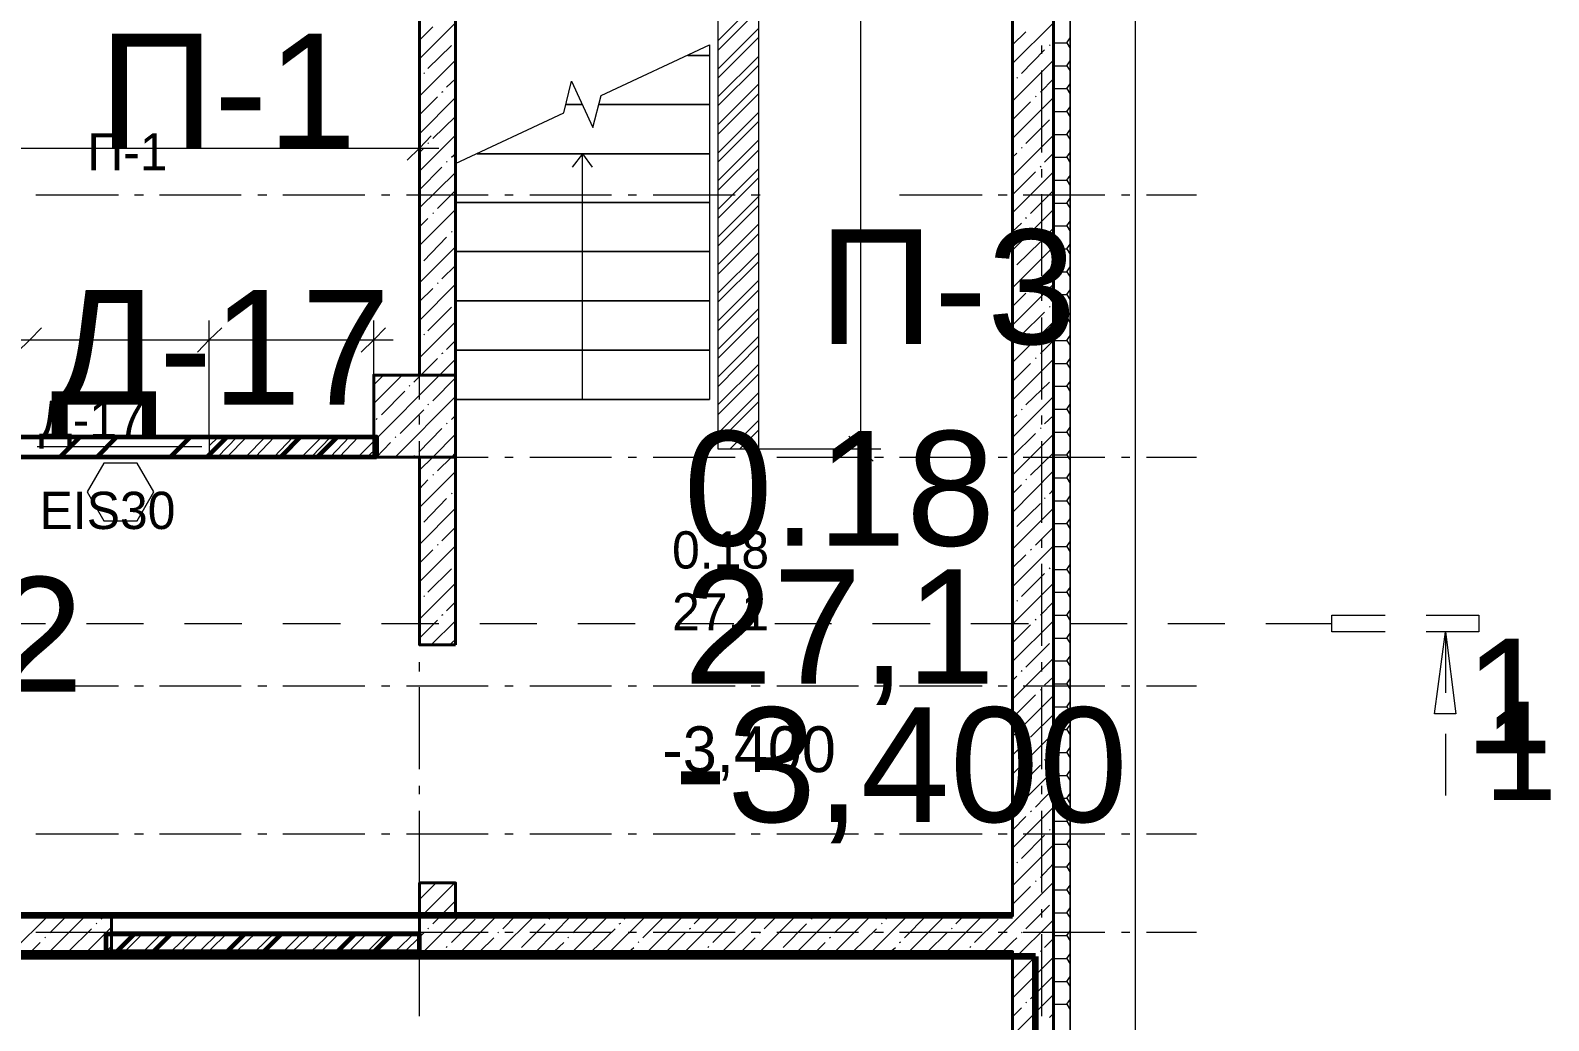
# Model space of a CAD drawing. Header units: millimetres. Extents: x -249154 to 415037, y -45458 to 354837.
# Drawn here: x -111210 to -101938, y 11477 to 17524 of the extents above; entities that cross this region are included whole.
import ezdxf

# ---------------------------------------------------------------- set-up
doc = ezdxf.new("R2010")
doc.units = ezdxf.units.MM
for name, color, linetype, lineweight in [('518 подвал шпакл базовая', 5, 'Continuous', 60), ('522 подвал шпакл финишная', 3, 'Continuous', 60), ('6.1.1) Кирпич 4 вып 28 п.', 20, 'Continuous', 60), ('696 покраска подвал', 211, 'Continuous', 120)]:
    doc.layers.add(name, color=color, linetype=linetype, lineweight=lineweight)
doc.layers.add('PDF _Текст', color=7, linetype='Continuous')
doc.styles.get("Standard").update_dxf_attribs({"font": 'arial.ttf'})

msp = doc.modelspace()

# ---------------------------------------------------------------- hatches: boundary and pattern name
at = {"layer": '6.1.1) Кирпич 4 вып 28 п.', "ltscale": 0.5}
h = msp.add_hatch(dxfattribs=at)
h.set_pattern_fill('ANSI32', color=256, scale=50)
h.paths.add_polyline_path([(-109095.9, 14918.9), (-113946.5, 14918.9), (-113946.5, 15041.8), (-109095.9, 15041.8)])
h = msp.add_hatch(dxfattribs=at)
h.set_pattern_fill('ANSI32', color=256, scale=50)
h.paths.add_polyline_path([(-110748.1, 11898.4), (-108833.3, 11898.4), (-108833.3, 12004.3), (-110748.1, 12004.3)])

# ---------------------------------------------------------------- linework, layer by layer
at = {"lineweight": 9}
for points in [[(-145261.6, 8666.1), (-141207.4, 8666.1), (-141207.4, 909.4), (-104461.4, 909.4), (-104461.4, 23425.5), (-109621.2, 23425.5), (-118310, 23425.5), (-136505.1, 23425.5), (-136505.1, 29131.9), (-145320.9, 29131.9), (-145320.9, 28729.4)], [(-127358.8, 22925.6), (-104961.2, 22925.6), (-104961.2, 1409.2), (-140716, 1409.2)], [(-106138.9, 14851.2), (-106138.9, 18871.5), (-106138.9, 20494)], [(-107011.6, 17460.8), (-106761.7, 17710.7)], [(-107011.6, 17401.4), (-106761.7, 17651.4)], [(-108833.3, 17350.6), (-108613, 17570.9)], [(-108833.3, 17465), (-108752.8, 17545.5)], [(-107011.6, 17287.1), (-106761.7, 17537)], [(-105211.2, 17321), (-104961.2, 17570.9)], [(-107011.6, 17232), (-106761.7, 17481.9)], [(-105211.2, 17435.3), (-105130.7, 17515.8)], [(-104986.7, 17431.1), (-104982.4, 17435.3)], [(-104961.2, 17443.8), (-104961.2, 17448), (-104880.7, 17448), (-104859.6, 17414.2)], [(-104961.2, 17448), (-104961.2, 17448)], [(-104880.7, 17448), (-104859.6, 17477.7)], [(-108833.3, 17380.3), (-108833.3, 17431.1)], [(-108833.3, 17121.8), (-108613, 17342.1)], [(-108782.4, 17291.3), (-108638.4, 17431.1)], [(-107011.6, 17117.6), (-106761.7, 17367.6)], [(-105211.2, 17092.2), (-104961.2, 17342.1)], [(-105156.1, 17261.6), (-105016.3, 17405.7)], [(-105033.3, 17380.3), (-105033.3, 17431.1)], [(-108833.3, 16778.7), (-108833.3, 17278.6)], [(-108807.8, 17261.6), (-108803.6, 17265.9)], [(-107011.6, 17062.5), (-106761.7, 17312.5)], [(-105033.3, 16778.7), (-105033.3, 17278.6)], [(-104961.2, 17304), (-104961.2, 17308.2), (-104880.7, 17308.2), (-104859.6, 17274.4)], [(-104961.2, 17308.2), (-104961.2, 17308.2)], [(-104880.7, 17308.2), (-104859.6, 17337.9)], [(-108668, 17176.9), (-108613, 17227.8)], [(-107011.6, 16948.2), (-106761.7, 17198.1)], [(-105185.8, 17232), (-105181.5, 17236.2)], [(-105041.7, 17147.3), (-104961.2, 17227.8)], [(-104961.2, 17164.2), (-104961.2, 17168.4), (-104880.7, 17168.4), (-104859.6, 17134.6)], [(-104961.2, 17168.4), (-104961.2, 17168.4)], [(-104880.7, 17168.4), (-104859.6, 17198.1)], [(-108833.3, 17007.5), (-108723.1, 17117.6)], [(-108833.3, 16893.1), (-108613, 17113.4)], [(-108697.7, 17147.3), (-108689.2, 17151.5)], [(-107011.6, 16888.8), (-106761.7, 17138.8)], [(-105211.2, 16863.4), (-104961.2, 17113.4)], [(-105211.2, 16977.8), (-105101, 17088)], [(-105071.4, 17117.6), (-105067.1, 17121.8)], [(-108752.8, 16863.4), (-108613, 16999)], [(-107011.6, 16774.5), (-106761.7, 17024.4)], [(-107011.6, 16719.4), (-106761.7, 16969.3)], [(-105130.7, 16833.8), (-104986.7, 16977.8)], [(-104961.2, 17024.4), (-104961.2, 17028.6), (-104880.7, 17028.6), (-104859.6, 16994.8)], [(-104961.2, 17028.6), (-104961.2, 17028.6)], [(-104880.7, 17028.6), (-104859.6, 17058.3)], [(-108833.3, 16910), (-108833.3, 16804.1), (-108833.3, 16685.5)], [(-108833.3, 16664.3), (-108613, 16884.6)], [(-105211.2, 16634.7), (-104961.2, 16884.6)], [(-104961.2, 16884.6), (-104961.2, 16888.8), (-104880.7, 16888.8), (-104859.6, 16855)], [(-104961.2, 16888.8), (-104961.2, 16888.8)], [(-104880.7, 16888.8), (-104859.6, 16918.5)], [(-119822.3, 16804.1), (-119580.9, 16804.1), (-112154.6, 16804.1), (-112035.9, 16804.1), (-108714.6, 16804.1)], [(-108833.3, 16778.7), (-108807.8, 16804.1)], [(-108782.4, 16833.8), (-108778.2, 16838)], [(-107011.6, 16605), (-106761.7, 16855)], [(-107011.6, 16545.7), (-106761.7, 16795.6)], [(-105156.1, 16804.1), (-105151.9, 16808.4)], [(-108668, 16719.4), (-108663.8, 16723.6)], [(-108638.4, 16749), (-108613, 16770.2)], [(-107837.7, 16770.2), (-107901.3, 16689.7)], [(-107837.7, 15270.6), (-107837.7, 15571.3), (-107837.7, 15872.1), (-107837.7, 16172.9), (-107837.7, 16473.7), (-107837.7, 16770.2), (-107778.4, 16689.7)], [(-105211.2, 16749), (-105185.8, 16774.5)], [(-105041.7, 16689.7), (-105037.5, 16694)], [(-105016.3, 16719.4), (-104961.2, 16774.5)], [(-104961.2, 16744.8), (-104961.2, 16749), (-104880.7, 16749), (-104859.6, 16715.2)], [(-104961.2, 16749), (-104961.2, 16749)], [(-104880.7, 16749), (-104859.6, 16778.7)], [(-108833.3, 16549.9), (-108697.7, 16689.7)], [(-108833.3, 16626.2), (-108833.3, 16677)], [(-108833.3, 16439.8), (-108613, 16655.8)], [(-107011.6, 16431.3), (-106761.7, 16681.3)], [(-107011.6, 16376.3), (-106761.7, 16626.2)], [(-105211.2, 16410.1), (-104961.2, 16660.1)], [(-105211.2, 16520.3), (-105071.4, 16660.1)], [(-105033.3, 16626.2), (-105033.3, 16677)], [(-104961.2, 16605), (-104961.2, 16609.2), (-104880.7, 16609.2), (-104859.6, 16575.4)], [(-104961.2, 16609.2), (-104961.2, 16609.2)], [(-104880.7, 16609.2), (-104859.6, 16638.9)], [(-111176, 16520.3), (-110671.8, 16520.3)], [(-110574.4, 16520.3), (-110519.3, 16520.3)], [(-110421.9, 16520.3), (-109922, 16520.3)], [(-109820.3, 16520.3), (-109765.3, 16520.3)], [(-109667.8, 16520.3), (-109167.9, 16520.3)], [(-109066.3, 16520.3), (-109015.4, 16520.3)], [(-108913.7, 16520.3), (-108413.9, 16520.3)], [(-108833.3, 16024.6), (-108833.3, 16524.5)], [(-108723.1, 16435.6), (-108613, 16545.7)], [(-108312.2, 16520.3), (-108261.4, 16520.3)], [(-108159.7, 16520.3), (-107659.8, 16520.3)], [(-107558.1, 16520.3), (-107507.3, 16520.3)], [(-107405.6, 16520.3), (-106905.7, 16520.3)], [(-107011.6, 16261.9), (-106761.7, 16511.8)], [(-106808.3, 16520.3), (-106753.2, 16520.3)], [(-105901.7, 16520.3), (-105397.6, 16520.3)], [(-105300.1, 16520.3), (-105245.1, 16520.3)], [(-105147.6, 16520.3), (-104647.8, 16520.3)], [(-105101, 16405.9), (-104961.2, 16545.7)], [(-105033.3, 16024.6), (-105033.3, 16524.5)], [(-104546.1, 16520.3), (-104495.2, 16520.3)], [(-104393.6, 16520.3), (-104088.6, 16520.3)], [(-108833.3, 16211), (-108613, 16431.3)], [(-107011.6, 16206.8), (-106761.7, 16456.7)], [(-105211.2, 16181.4), (-104961.2, 16431.3)], [(-104961.2, 16465.2), (-104961.2, 16469.5), (-104880.7, 16469.5), (-104859.6, 16435.6)], [(-104961.2, 16469.5), (-104961.2, 16469.5)], [(-104880.7, 16469.5), (-104859.6, 16499.1)], [(-108833.3, 16325.4), (-108782.4, 16376.3)], [(-108752.8, 16405.9), (-108748.5, 16410.1)], [(-107011.6, 16092.4), (-106761.7, 16342.4)], [(-105211.2, 16295.8), (-105156.1, 16346.6)], [(-105130.7, 16376.3), (-105126.5, 16380.5)], [(-104961.2, 16325.4), (-104961.2, 16329.7), (-104880.7, 16329.7), (-104859.6, 16295.8)], [(-104961.2, 16329.7), (-104961.2, 16329.7)], [(-104880.7, 16329.7), (-104859.6, 16359.3)], [(-108807.8, 16117.8), (-108668, 16261.9)], [(-108638.4, 16291.5), (-108634.1, 16295.8)], [(-107011.6, 16033.1), (-106761.7, 16283.1)], [(-105185.8, 16092.4), (-105041.7, 16232.2)], [(-105016.3, 16261.9), (-105012.1, 16266.1)], [(-104986.7, 16291.5), (-104961.2, 16316.9)], [(-108833.3, 15982.3), (-108613, 16202.6)], [(-107011.6, 15918.7), (-106761.7, 16168.7)], [(-105211.2, 15952.6), (-104961.2, 16202.6)], [(-104961.2, 16185.6), (-104961.2, 16189.9), (-104880.7, 16189.9), (-104859.6, 16156)], [(-104961.2, 16189.9), (-104961.2, 16189.9)], [(-104880.7, 16189.9), (-104859.6, 16219.5)], [(-108833.3, 16096.7), (-108833.3, 16096.7)], [(-108697.7, 16007.7), (-108613, 16088.2)], [(-107011.6, 15863.7), (-106761.7, 16113.6)], [(-105211.2, 16067), (-105211.2, 16067)], [(-105071.4, 15978), (-104961.2, 16088.2)], [(-104961.2, 16045.8), (-104961.2, 16050.1), (-104880.7, 16050.1), (-104859.6, 16016.2)], [(-104961.2, 16050.1), (-104961.2, 16050.1)], [(-104880.7, 16050.1), (-104859.6, 16079.7)], [(-108833.3, 15753.5), (-108613, 15973.8)], [(-108833.3, 15867.9), (-108752.8, 15948.4)], [(-108723.1, 15978), (-108718.9, 15982.3)], [(-107011.6, 15749.3), (-106761.7, 15999.2)], [(-105211.2, 15723.9), (-104961.2, 15973.8)], [(-105101, 15948.4), (-105096.8, 15952.6)], [(-108833.3, 15872.1), (-108833.3, 15923)], [(-107011.6, 15690), (-106761.7, 15939.9)], [(-105211.2, 15838.2), (-105130.7, 15918.7)], [(-105033.3, 15872.1), (-105033.3, 15923)], [(-104961.2, 15906), (-104961.2, 15910.3), (-104880.7, 15910.3), (-104859.6, 15876.4)], [(-104961.2, 15910.3), (-104961.2, 15910.3)], [(-104880.7, 15910.3), (-104859.6, 15939.9)], [(-108833.3, 15270.6), (-108833.3, 15770.5)], [(-108782.4, 15690), (-108638.4, 15834)], [(-107011.6, 15575.6), (-106761.7, 15825.5)], [(-107011.6, 15520.5), (-106761.7, 15770.5)], [(-105156.1, 15664.5), (-105016.3, 15804.3)], [(-105033.3, 15270.6), (-105033.3, 15770.5)], [(-104986.7, 15834), (-104982.4, 15838.2)], [(-104961.2, 15766.2), (-104961.2, 15770.5), (-104880.7, 15770.5), (-104859.6, 15736.6)], [(-104961.2, 15770.5), (-104961.2, 15770.5)], [(-104880.7, 15770.5), (-104859.6, 15800.1)], [(-110116.9, 15041.8), (-110116.9, 15634.9), (-110116.9, 15753.5)], [(-109112.9, 15041.8), (-109112.9, 15634.9), (-109112.9, 15753.5)], [(-108833.3, 15524.7), (-108613, 15745)], [(-105211.2, 15495.1), (-104961.2, 15745)], [(-111336.9, 15634.9), (-110116.9, 15634.9), (-108994.2, 15634.9)], [(-108807.8, 15664.5), (-108803.6, 15668.8)], [(-108668, 15575.6), (-108613, 15630.7)], [(-107011.6, 15406.1), (-106761.7, 15656.1)], [(-107011.6, 15346.8), (-106761.7, 15601)], [(-105185.8, 15634.9), (-105181.5, 15639.1)], [(-105041.7, 15550.2), (-104961.2, 15630.7)], [(-104961.2, 15626.4), (-104961.2, 15630.7), (-104880.7, 15630.7), (-104859.6, 15596.8)], [(-104961.2, 15630.7), (-104961.2, 15630.7)], [(-104880.7, 15630.7), (-104859.6, 15660.3)], [(-109112.9, 15016.4), (-108710.4, 15418.8), (-108613, 15516.3)], [(-108867.1, 15376.5), (-108824.8, 15418.8), (-108723.1, 15520.5)], [(-108697.7, 15550.2), (-108689.2, 15554.4)], [(-107011.6, 15236.7), (-106761.7, 15486.6)], [(-105211.2, 15266.3), (-104961.2, 15516.3)], [(-105211.2, 15380.7), (-105101, 15490.9)], [(-105071.4, 15520.5), (-105067.1, 15524.7)], [(-104961.2, 15486.6), (-104961.2, 15490.9), (-104880.7, 15490.9), (-104859.6, 15457)], [(-104961.2, 15490.9), (-104961.2, 15490.9)], [(-104880.7, 15490.9), (-104859.6, 15520.5)], [(-109112.9, 15245.1), (-108939.2, 15418.8)], [(-109112.9, 15359.5), (-109053.5, 15418.8)], [(-108752.8, 15262.1), (-108613, 15401.9)], [(-107011.6, 15177.4), (-106761.7, 15427.3)], [(-109066.3, 15177.4), (-108922.2, 15321.4)], [(-108896.8, 15351.1), (-108892.6, 15355.3)], [(-107011.6, 15063), (-106761.7, 15312.9)], [(-105130.7, 15236.7), (-104986.7, 15376.5)], [(-104961.2, 15346.8), (-104961.2, 15351.1), (-104880.7, 15351.1), (-104859.6, 15317.2)], [(-104961.2, 15351.1), (-104961.2, 15351.1)], [(-104880.7, 15351.1), (-104859.6, 15380.7)], [(-108981.5, 14918.9), (-108613, 15287.5)], [(-108951.9, 15063), (-108807.8, 15207)], [(-108782.4, 15236.7), (-108778.2, 15240.9)], [(-108613, 15270.6), (-107062.5, 15270.6)], [(-107011.6, 15007.9), (-106761.7, 15257.9)], [(-105211.2, 15037.6), (-104961.2, 15287.5)], [(-105156.1, 15207), (-105151.9, 15211.3)], [(-104961.2, 15207), (-104961.2, 15211.3), (-104880.7, 15211.3), (-104859.6, 15177.4)], [(-104961.2, 15211.3), (-104961.2, 15211.3)], [(-104880.7, 15211.3), (-104859.6, 15240.9)], [(-109095.9, 15147.7), (-109091.7, 15156.2)], [(-108833.3, 15118.1), (-108833.3, 15173.1)], [(-108668, 15122.3), (-108663.8, 15126.5)], [(-108638.4, 15147.7), (-108613, 15173.1)], [(-106935.4, 14969.8), (-106761.7, 15143.5)], [(-105211.2, 15151.9), (-105185.8, 15177.4)], [(-105033.3, 15118.1), (-105033.3, 15173.1)], [(-105016.3, 15122.3), (-104961.2, 15173.1)], [(-110116.9, 14986.7), (-110061.8, 15041.8)], [(-110066, 14918.9), (-109947.4, 15041.8)], [(-110011, 14918.9), (-109888.1, 15041.8)], [(-109896.6, 14918.9), (-109773.7, 15041.8)], [(-109837.3, 14918.9), (-109718.7, 15041.8)], [(-109722.9, 14918.9), (-109604.3, 15041.8)], [(-109667.8, 14918.9), (-109545, 15041.8)], [(-109553.4, 14918.9), (-109430.6, 15041.8)], [(-109494.1, 14918.9), (-109375.5, 15041.8)], [(-109379.7, 14918.9), (-109261.1, 15041.8)], [(-109324.7, 14918.9), (-109206.1, 15041.8)], [(-108981.5, 15037.6), (-108977.3, 15041.8)], [(-108837.5, 14948.6), (-108697.7, 15092.6)], [(-108833.3, 14838.5), (-108752.8, 14918.9), (-108613, 15058.7)], [(-106876.1, 14969.8), (-106761.7, 15084.2)], [(-105211.2, 14923.2), (-105071.4, 15063)], [(-105211.2, 14808.8), (-104961.2, 15058.7)], [(-105041.7, 15092.6), (-105037.5, 15096.9)], [(-104961.2, 15067.2), (-104961.2, 15071.5), (-104880.7, 15071.5), (-104859.6, 15037.6)], [(-104961.2, 15071.5), (-104961.2, 15071.5)], [(-104880.7, 15071.5), (-104859.6, 15101.1)], [(-111167.5, 14982.5), (-110163.5, 14982.5)], [(-109210.3, 14918.9), (-109112.9, 15016.4)], [(-109155.2, 14918.9), (-109112.9, 14957.1)], [(-109095.9, 14918.9), (-109011.2, 15007.9)], [(-108833.3, 14516.5), (-108833.3, 15016.4)], [(-108723.1, 14834.2), (-108638.4, 14918.9), (-108613, 14944.4)], [(-106761.7, 14969.8), (-106761.7, 14969.8)], [(-106761.7, 14969.8), (-106138.9, 14969.8), (-106016.1, 14969.8)], [(-105101, 14808.8), (-104961.2, 14944.4)], [(-105033.3, 14516.5), (-105033.3, 15016.4)], [(-104961.2, 14927.4), (-104961.2, 14931.7), (-104880.7, 14931.7), (-104859.6, 14897.8)], [(-104961.2, 14931.7), (-104961.2, 14931.7)], [(-104880.7, 14931.7), (-104859.6, 14961.3)], [(-111176, 14918.9), (-110671.8, 14918.9)], [(-110574.4, 14918.9), (-110519.3, 14918.9)], [(-110421.9, 14918.9), (-109922, 14918.9)], [(-109820.3, 14918.9), (-109765.3, 14918.9)], [(-109667.8, 14918.9), (-109167.9, 14918.9)], [(-109066.3, 14918.9), (-109015.4, 14918.9)], [(-108913.7, 14918.9), (-108413.9, 14918.9)], [(-108867.1, 14923.2), (-108862.9, 14927.4)], [(-108312.2, 14918.9), (-108261.4, 14918.9)], [(-108159.7, 14918.9), (-107659.8, 14918.9)], [(-107558.1, 14918.9), (-107507.3, 14918.9)], [(-107405.6, 14918.9), (-106905.7, 14918.9)], [(-106808.3, 14918.9), (-106753.2, 14918.9)], [(-106651.5, 14918.9), (-106151.7, 14918.9)], [(-106054.2, 14918.9), (-105999.1, 14918.9)], [(-105901.7, 14918.9), (-105397.6, 14918.9)], [(-105300.1, 14918.9), (-105245.1, 14918.9)], [(-105147.6, 14918.9), (-104647.8, 14918.9)], [(-104546.1, 14918.9), (-104495.2, 14918.9)], [(-104393.6, 14918.9), (-104088.6, 14918.9)], [(-108833.3, 14609.7), (-108613, 14830)], [(-108833.3, 14724.1), (-108782.4, 14779.1)], [(-108752.8, 14808.8), (-108748.5, 14813)], [(-105211.2, 14580), (-104961.2, 14834.2)], [(-105211.2, 14694.4), (-105156.1, 14749.5)], [(-105130.7, 14779.1), (-105126.5, 14783.4)], [(-104961.2, 14787.6), (-104961.2, 14791.9), (-104880.7, 14791.9), (-104859.6, 14758)], [(-104961.2, 14791.9), (-104961.2, 14791.9)], [(-104880.7, 14791.9), (-104859.6, 14821.5)], [(-108807.8, 14520.7), (-108668, 14664.8)], [(-108638.4, 14694.4), (-108634.1, 14698.7)], [(-105016.3, 14664.8), (-105012.1, 14669)], [(-104986.7, 14694.4), (-104961.2, 14719.8)], [(-104961.2, 14647.8), (-104961.2, 14652.1), (-104880.7, 14652.1), (-104859.6, 14618.2)], [(-104961.2, 14652.1), (-104961.2, 14652.1)], [(-104880.7, 14652.1), (-104859.6, 14681.7)], [(-108833.3, 14385.2), (-108613, 14605.5)], [(-105211.2, 14355.5), (-104961.2, 14605.5)], [(-105185.8, 14495.3), (-105041.7, 14635.1)], [(-108833.3, 14499.6), (-108833.3, 14499.6)], [(-108697.7, 14406.4), (-108613, 14491.1)], [(-105211.2, 14469.9), (-105211.2, 14469.9)], [(-105071.4, 14380.9), (-104961.2, 14491.1)], [(-104961.2, 14508), (-104961.2, 14512.3), (-104880.7, 14512.3), (-104859.6, 14478.4)], [(-104961.2, 14512.3), (-104961.2, 14512.3)], [(-104880.7, 14512.3), (-104859.6, 14541.9)], [(-108833.3, 14364), (-108833.3, 14419.1)], [(-108833.3, 14156.4), (-108613, 14376.7)], [(-108723.1, 14380.9), (-108718.9, 14385.2)], [(-105211.2, 14126.8), (-104961.2, 14376.7)], [(-105033.3, 14364), (-105033.3, 14419.1)], [(-104961.2, 14368.2), (-104961.2, 14372.5), (-104880.7, 14372.5), (-104859.6, 14338.6)], [(-104961.2, 14372.5), (-104961.2, 14372.5)], [(-104880.7, 14372.5), (-104859.6, 14402.1)], [(-108833.3, 14270.8), (-108752.8, 14351.3)], [(-105211.2, 14241.1), (-105130.7, 14321.6)], [(-105101, 14351.3), (-105096.8, 14355.5)], [(-108833.3, 13766.7), (-108833.3, 14266.6)], [(-108782.4, 14092.9), (-108638.4, 14236.9)], [(-105156.1, 14067.4), (-105016.3, 14207.2)], [(-105033.3, 13766.7), (-105033.3, 14266.6)], [(-104986.7, 14236.9), (-104982.4, 14241.1)], [(-104961.2, 14228.4), (-104961.2, 14232.7), (-104880.7, 14232.7), (-104859.6, 14198.8)], [(-104961.2, 14232.7), (-104961.2, 14232.7)], [(-104880.7, 14232.7), (-104859.6, 14262.3)], [(-108833.3, 13927.6), (-108613, 14147.9)], [(-105211.2, 13898), (-104961.2, 14147.9)], [(-104880.7, 14092.9), (-104859.6, 14122.5)], [(-108807.8, 14067.4), (-108803.6, 14071.7)], [(-108668, 13978.5), (-108613, 14033.6)], [(-105185.8, 14037.8), (-105181.5, 14042)], [(-105041.7, 13953.1), (-104961.2, 14033.6)], [(-104961.2, 14088.6), (-104961.2, 14092.9), (-104880.7, 14092.9), (-104859.6, 14059)], [(-104961.2, 14092.9), (-104961.2, 14092.9)], [(-108833.3, 13813.3), (-108723.1, 13923.4)], [(-108761.2, 13770.9), (-108613, 13919.2)], [(-108697.7, 13953.1), (-108689.2, 13957.3)], [(-105211.2, 13669.2), (-104961.2, 13919.2)], [(-105071.4, 13923.4), (-105067.1, 13927.6)], [(-104961.2, 13948.8), (-104961.2, 13953.1), (-104880.7, 13953.1), (-104859.6, 13919.2)], [(-104961.2, 13953.1), (-104961.2, 13953.1)], [(-104880.7, 13953.1), (-104859.6, 13982.7)], [(-102936.3, 13851.4), (-103262.5, 13851.4), (-103262.5, 13953.1), (-102936.3, 13953.1)], [(-102686.3, 13953.1), (-102364.4, 13953.1), (-102364.4, 13851.4), (-102686.3, 13851.4)], [(-111468.3, 13902.2), (-111116.6, 13902.2)], [(-110866.7, 13902.2), (-110519.3, 13902.2)], [(-110269.4, 13902.2), (-109917.8, 13902.2)], [(-109667.8, 13902.2), (-109316.2, 13902.2)], [(-109066.3, 13902.2), (-108714.6, 13902.2)], [(-108464.7, 13902.2), (-108117.3, 13902.2)], [(-107867.4, 13902.2), (-107515.8, 13902.2)], [(-107265.8, 13902.2), (-106914.2, 13902.2)], [(-106664.2, 13902.2), (-106316.9, 13902.2)], [(-106066.9, 13902.2), (-105715.3, 13902.2)], [(-105465.4, 13902.2), (-105113.7, 13902.2)], [(-105211.2, 13783.6), (-105101, 13893.8)], [(-104880.7, 13813.3), (-104859.6, 13842.9)], [(-104863.8, 13902.2), (-104512.2, 13902.2)], [(-104262.2, 13902.2), (-103914.9, 13902.2)], [(-103664.9, 13902.2), (-103262.5, 13902.2)], [(-102567.7, 13851.4), (-102567.7, 13478.6)], [(-108651.1, 13770.9), (-108613, 13804.8)], [(-105130.7, 13635.3), (-104986.7, 13779.4)], [(-104961.2, 13809), (-104961.2, 13813.3), (-104880.7, 13813.3), (-104859.6, 13779.4)], [(-104961.2, 13813.3), (-104961.2, 13813.3)], [(-108833.3, 13609.9), (-108833.3, 13665)], [(-105211.2, 13440.5), (-104961.2, 13690.4)], [(-105033.3, 13609.9), (-105033.3, 13665)], [(-104961.2, 13669.2), (-104961.2, 13673.5), (-104880.7, 13673.5), (-104859.6, 13639.6)], [(-104961.2, 13673.5), (-104961.2, 13673.5)], [(-104880.7, 13673.5), (-104859.6, 13703.1)], [(-105211.2, 13554.8), (-105185.8, 13580.3)], [(-105156.1, 13609.9), (-105151.9, 13614.2)], [(-105016.3, 13525.2), (-104961.2, 13576)], [(-104880.7, 13533.7), (-104859.6, 13563.3)], [(-111176, 13521), (-110671.8, 13521)], [(-110574.4, 13521), (-110519.3, 13521)], [(-110421.9, 13521), (-109922, 13521)], [(-109820.3, 13521), (-109765.3, 13521)], [(-109667.8, 13521), (-109167.9, 13521)], [(-109066.3, 13521), (-109015.4, 13521)], [(-108913.7, 13521), (-108413.9, 13521)], [(-108833.3, 13012.6), (-108833.3, 13512.5)], [(-108312.2, 13521), (-108261.4, 13521)], [(-108159.7, 13521), (-107659.8, 13521)], [(-107558.1, 13521), (-107507.3, 13521)], [(-107405.6, 13521), (-106905.7, 13521)], [(-106808.3, 13521), (-106753.2, 13521)], [(-106651.5, 13521), (-106151.7, 13521)], [(-106054.2, 13521), (-105999.1, 13521)], [(-105901.7, 13521), (-105397.6, 13521)], [(-105300.1, 13521), (-105245.1, 13521)], [(-105211.2, 13326.1), (-105071.4, 13465.9)], [(-105211.2, 13211.7), (-104961.2, 13461.6)], [(-105147.6, 13521), (-104647.8, 13521)], [(-105041.7, 13495.5), (-105037.5, 13499.8)], [(-105033.3, 13012.6), (-105033.3, 13512.5)], [(-104961.2, 13533.7), (-104880.7, 13533.7), (-104859.6, 13499.8)], [(-104961.2, 13533.7), (-104961.2, 13533.7)], [(-104961.2, 13533.7), (-104961.2, 13533.7)], [(-104546.1, 13521), (-104495.2, 13521)], [(-104393.6, 13521), (-104088.6, 13521)], [(-104961.2, 13393.9), (-104880.7, 13393.9), (-104859.6, 13360)], [(-104961.2, 13393.9), (-104961.2, 13393.9)], [(-104961.2, 13393.9), (-104961.2, 13393.9)], [(-104880.7, 13393.9), (-104859.6, 13423.5)], [(-105101, 13207.5), (-104961.2, 13347.3)], [(-104880.7, 13254.1), (-104859.6, 13283.7)], [(-105211.2, 12982.9), (-104961.2, 13232.9)], [(-105130.7, 13182), (-105126.5, 13186.3)], [(-104961.2, 13254.1), (-104880.7, 13254.1), (-104859.6, 13220.2)], [(-104961.2, 13254.1), (-104961.2, 13254.1)], [(-104961.2, 13254.1), (-104961.2, 13254.1)], [(-102567.7, 13228.6), (-102567.7, 12851.6)], [(-105211.2, 13097.3), (-105156.1, 13152.4)], [(-104986.7, 13097.3), (-104961.2, 13118.5)], [(-104961.2, 13114.3), (-104880.7, 13114.3), (-104859.6, 13080.4)], [(-104961.2, 13114.3), (-104961.2, 13114.3)], [(-104961.2, 13114.3), (-104961.2, 13114.3)], [(-104880.7, 13114.3), (-104859.6, 13143.9)], [(-105211.2, 12754.2), (-104961.2, 13004.1)], [(-105185.8, 12894), (-105041.7, 13038)], [(-105016.3, 13067.7), (-105012.1, 13071.9)], [(-104880.7, 12974.5), (-104859.6, 13004.1)], [(-108833.3, 12860.1), (-108833.3, 12910.9)], [(-105071.4, 12779.6), (-104961.2, 12894)], [(-105033.3, 12860.1), (-105033.3, 12910.9)], [(-104961.2, 12974.5), (-104880.7, 12974.5), (-104859.6, 12940.6)], [(-104961.2, 12974.5), (-104961.2, 12974.5)], [(-104961.2, 12974.5), (-104961.2, 12974.5)], [(-105211.2, 12868.6), (-105211.2, 12872.8)], [(-104961.2, 12834.7), (-104880.7, 12834.7), (-104859.6, 12800.8)], [(-104961.2, 12834.7), (-104961.2, 12834.7)], [(-104961.2, 12834.7), (-104961.2, 12834.7)], [(-104880.7, 12834.7), (-104859.6, 12864.3)], [(-108833.3, 12258.5), (-108833.3, 12758.4)], [(-105211.2, 12529.7), (-104961.2, 12779.6)], [(-105211.2, 12639.8), (-105130.7, 12724.5)], [(-105101, 12754.2), (-105096.8, 12758.4)], [(-105033.3, 12258.5), (-105033.3, 12758.4)], [(-104880.7, 12694.9), (-104859.6, 12724.5)], [(-111176, 12618.6), (-110671.8, 12618.6)], [(-110574.4, 12618.6), (-110519.3, 12618.6)], [(-110421.9, 12618.6), (-109922, 12618.6)], [(-109820.3, 12618.6), (-109765.3, 12618.6)], [(-109667.8, 12618.6), (-109167.9, 12618.6)], [(-109066.3, 12618.6), (-109015.4, 12618.6)], [(-108913.7, 12618.6), (-108413.9, 12618.6)], [(-108312.2, 12618.6), (-108261.4, 12618.6)], [(-108159.7, 12618.6), (-107659.8, 12618.6)], [(-107558.1, 12618.6), (-107507.3, 12618.6)], [(-107405.6, 12618.6), (-106905.7, 12618.6)], [(-106808.3, 12618.6), (-106753.2, 12618.6)], [(-106651.5, 12618.6), (-106151.7, 12618.6)], [(-106054.2, 12618.6), (-105999.1, 12618.6)], [(-105901.7, 12618.6), (-105397.6, 12618.6)], [(-105300.1, 12618.6), (-105245.1, 12618.6)], [(-105147.6, 12618.6), (-104647.8, 12618.6)], [(-104986.7, 12639.8), (-104982.4, 12644)], [(-104961.2, 12694.9), (-104880.7, 12694.9), (-104859.6, 12661)], [(-104961.2, 12694.9), (-104961.2, 12694.9)], [(-104961.2, 12694.9), (-104961.2, 12694.9)], [(-104546.1, 12618.6), (-104495.2, 12618.6)], [(-104393.6, 12618.6), (-104088.6, 12618.6)], [(-105211.2, 12300.9), (-104961.2, 12550.8)], [(-105156.1, 12466.1), (-105016.3, 12610.1)], [(-104961.2, 12555.1), (-104880.7, 12555.1), (-104859.6, 12521.2)], [(-104961.2, 12555.1), (-104961.2, 12555.1)], [(-104961.2, 12555.1), (-104961.2, 12555.1)], [(-104880.7, 12555.1), (-104859.6, 12584.7)], [(-105185.8, 12440.7), (-105181.5, 12444.9)], [(-105041.7, 12351.7), (-104961.2, 12436.5)], [(-104880.7, 12415.3), (-104859.6, 12444.9)], [(-104961.2, 12415.3), (-104880.7, 12415.3), (-104859.6, 12381.4)], [(-104961.2, 12415.3), (-104961.2, 12415.3)], [(-104961.2, 12415.3), (-104961.2, 12415.3)], [(-108833.3, 12101.8), (-108617.2, 12317.8)], [(-108833.3, 12216.2), (-108731.6, 12317.8)], [(-105384.9, 11898.4), (-105211.2, 12072.1), (-104961.2, 12322.1)], [(-105211.2, 12186.5), (-105101, 12296.7)], [(-105071.4, 12326.3), (-105067.1, 12330.5)], [(-104961.2, 12275.5), (-104880.7, 12275.5), (-104859.6, 12241.6)], [(-104961.2, 12275.5), (-104961.2, 12275.5)], [(-104961.2, 12275.5), (-104961.2, 12275.5)], [(-104880.7, 12275.5), (-104859.6, 12305.1)], [(-108833.3, 12106), (-108833.3, 12156.9)], [(-108752.8, 12067.9), (-108613, 12207.7)], [(-105130.7, 12038.2), (-104986.7, 12182.3)], [(-105033.3, 12106), (-105033.3, 12156.9)], [(-104880.7, 12135.7), (-104859.6, 12165.3)], [(-111320, 11898.4), (-111099.7, 12118.7)], [(-111091.2, 11898.4), (-110870.9, 12118.7)], [(-111091.2, 12012.8), (-110985.3, 12118.7)], [(-110807.4, 12067.9), (-110803.2, 12072.1)], [(-110777.7, 12097.5), (-110756.6, 12118.7)], [(-108807.8, 11898.4), (-108613, 12093.3), (-108587.5, 12118.7)], [(-108638.4, 11953.5), (-108613, 11978.9), (-108494.3, 12097.5)], [(-108579.1, 11898.4), (-108358.8, 12118.7)], [(-108350.3, 11898.4), (-108130, 12118.7)], [(-108324.9, 12038.2), (-108244.4, 12118.7)], [(-108210.5, 11923.9), (-108066.5, 12067.9)], [(-108121.6, 11898.4), (-107905.5, 12118.7)], [(-108041.1, 12097.5), (-108036.8, 12101.8)], [(-107897, 11898.4), (-107676.7, 12118.7)], [(-107897, 12012.8), (-107791.1, 12118.7)], [(-107668.3, 11898.4), (-107448, 12118.7)], [(-107613.2, 12067.9), (-107604.7, 12072.1)], [(-107583.5, 12097.5), (-107562.4, 12118.7)], [(-107469.2, 11983.2), (-107333.6, 12118.7)], [(-107439.5, 11898.4), (-107219.2, 12118.7)], [(-107210.7, 11898.4), (-106990.4, 12118.7)], [(-107155.7, 12067.9), (-107104.8, 12118.7)], [(-107041.3, 11953.5), (-106897.2, 12097.5)], [(-106982, 11898.4), (-106761.7, 12118.7)], [(-106753.2, 11898.4), (-106532.9, 12118.7)], [(-106727.8, 12038.2), (-106647.3, 12118.7)], [(-106613.4, 11923.9), (-106469.4, 12067.9)], [(-106524.5, 11898.4), (-106304.2, 12118.7)], [(-106439.7, 12097.5), (-106435.5, 12101.8)], [(-106299.9, 12012.8), (-106189.8, 12118.7)], [(-106295.7, 11898.4), (-106075.4, 12118.7)], [(-106071.2, 11898.4), (-105850.9, 12118.7)], [(-106011.9, 12067.9), (-106007.6, 12072.1)], [(-105986.4, 12097.5), (-105965.3, 12118.7)], [(-105872.1, 11983.2), (-105736.5, 12118.7)], [(-105842.4, 11898.4), (-105622.1, 12118.7)], [(-105613.6, 11898.4), (-105393.3, 12118.7)], [(-105558.6, 12067.9), (-105507.7, 12118.7)], [(-105444.2, 11953.5), (-105300.1, 12097.5)], [(-105211.2, 11843.4), (-104961.2, 12093.3)], [(-104961.2, 12135.7), (-104880.7, 12135.7), (-104859.6, 12101.8)], [(-104961.2, 12135.7), (-104961.2, 12135.7)], [(-104961.2, 12135.7), (-104961.2, 12135.7)], [(-111176, 12017.1), (-110671.8, 12017.1)], [(-111120.9, 11983.2), (-111116.6, 11987.4)], [(-110976.8, 11898.4), (-110837, 12038.2)], [(-110862.5, 11898.4), (-110714.2, 12046.7)], [(-110714.2, 11987.4), (-110684.5, 12017.1)], [(-110693, 11898.4), (-110570.2, 12017.1)], [(-110633.7, 11898.4), (-110515.1, 12017.1)], [(-110574.4, 12017.1), (-110519.3, 12017.1)], [(-110519.3, 11898.4), (-110400.7, 12017.1)], [(-110464.2, 11898.4), (-110341.4, 12017.1)], [(-110421.9, 12017.1), (-109922, 12017.1)], [(-110349.9, 11898.4), (-110227, 12017.1)], [(-110290.6, 11898.4), (-110171.9, 12017.1)], [(-110176.2, 11898.4), (-110057.6, 12017.1)], [(-110121.1, 11898.4), (-110002.5, 12017.1)], [(-110006.7, 11898.4), (-109888.1, 12017.1)], [(-109951.7, 11898.4), (-109828.8, 12017.1)], [(-109837.3, 11898.4), (-109714.4, 12017.1)], [(-109820.3, 12017.1), (-109765.3, 12017.1)], [(-109778, 11898.4), (-109659.3, 12017.1)], [(-109667.8, 12017.1), (-109167.9, 12017.1)], [(-109663.6, 11898.4), (-109545, 12017.1)], [(-109608.5, 11898.4), (-109485.7, 12017.1)], [(-109494.1, 11898.4), (-109371.3, 12017.1)], [(-109434.8, 11898.4), (-109316.2, 12017.1)], [(-109320.4, 11898.4), (-109201.8, 12017.1)], [(-109265.4, 11898.4), (-109146.7, 12017.1)], [(-109151, 11898.4), (-109032.4, 12017.1)], [(-109091.7, 11898.4), (-108973.1, 12017.1)], [(-109066.3, 12017.1), (-109015.4, 12017.1)], [(-108981.5, 11898.4), (-108858.7, 12017.1)], [(-108922.2, 11898.4), (-108833.3, 11987.4)], [(-108913.7, 12017.1), (-108413.9, 12017.1)], [(-108833.3, 11987.4), (-108807.8, 12012.8)], [(-108833.3, 11504.5), (-108833.3, 12004.3)], [(-108782.4, 12038.2), (-108778.2, 12042.5)], [(-108464.7, 11898.4), (-108380, 11983.2)], [(-108354.6, 12012.8), (-108350.3, 12017.1)], [(-108312.2, 12017.1), (-108261.4, 12017.1)], [(-108159.7, 12017.1), (-107659.8, 12017.1)], [(-107926.7, 11983.2), (-107922.4, 11987.4)], [(-107782.6, 11898.4), (-107638.6, 12038.2)], [(-107558.1, 12017.1), (-107507.3, 12017.1)], [(-107405.6, 12017.1), (-106905.7, 12017.1)], [(-107325.1, 11898.4), (-107210.7, 12012.8)], [(-107185.3, 12038.2), (-107176.8, 12042.5)], [(-106867.6, 11898.4), (-106782.9, 11983.2)], [(-106808.3, 12017.1), (-106753.2, 12017.1)], [(-106757.4, 12012.8), (-106749, 12017.1)], [(-106651.5, 12017.1), (-106151.7, 12017.1)], [(-106329.6, 11983.2), (-106321.1, 11987.4)], [(-106185.5, 11898.4), (-106041.5, 12038.2)], [(-106054.2, 12017.1), (-105999.1, 12017.1)], [(-105901.7, 12017.1), (-105397.6, 12017.1)], [(-105728, 11898.4), (-105613.6, 12012.8)], [(-105584, 12038.2), (-105579.7, 12042.5)], [(-105300.1, 12017.1), (-105245.1, 12017.1)], [(-105270.5, 11898.4), (-105211.2, 11957.7), (-105185.8, 11983.2)], [(-105156.1, 12012.8), (-105151.9, 12017.1)], [(-105147.6, 12017.1), (-104647.8, 12017.1)], [(-105033.3, 11504.5), (-105033.3, 12004.3)], [(-105016.3, 11923.9), (-104961.2, 11978.9)], [(-104961.2, 11995.9), (-104880.7, 11995.9), (-104859.6, 11962)], [(-104961.2, 11995.9), (-104961.2, 11995.9)], [(-104961.2, 11995.9), (-104961.2, 11995.9)], [(-104880.7, 11995.9), (-104859.6, 12025.5)], [(-104546.1, 12017.1), (-104495.2, 12017.1)], [(-104393.6, 12017.1), (-104088.6, 12017.1)], [(-111205.6, 11898.4), (-111150.5, 11953.5)], [(-110748.1, 11898.4), (-110722.7, 11923.9)], [(-108668, 11923.9), (-108663.8, 11932.3)], [(-108235.9, 11898.4), (-108235.9, 11902.7)], [(-108011.4, 11898.4), (-107952.1, 11953.5)], [(-107553.9, 11898.4), (-107524.2, 11923.9)], [(-107498.8, 11953.5), (-107494.6, 11957.7)], [(-107070.9, 11923.9), (-107066.7, 11932.3)], [(-106638.8, 11898.4), (-106638.8, 11902.7)], [(-106410.1, 11898.4), (-106355, 11953.5)], [(-105956.8, 11898.4), (-105927.1, 11923.9)], [(-105901.7, 11953.5), (-105893.2, 11957.7)], [(-105469.6, 11923.9), (-105465.4, 11932.3)], [(-105211.2, 11729), (-105071.4, 11868.8)], [(-105041.7, 11898.4), (-105037.5, 11902.7)], [(-104880.7, 11856.1), (-104859.6, 11885.7)], [(-105211.2, 11614.6), (-104961.2, 11864.5)], [(-104961.2, 11856.1), (-104880.7, 11856.1), (-104859.6, 11822.2)], [(-104961.2, 11856.1), (-104961.2, 11856.1)], [(-104961.2, 11856.1), (-104961.2, 11856.1)], [(-105101, 11610.4), (-104961.2, 11750.2)], [(-104961.2, 11716.3), (-104880.7, 11716.3), (-104859.6, 11682.4)], [(-104961.2, 11716.3), (-104961.2, 11716.3)], [(-104961.2, 11716.3), (-104961.2, 11716.3)], [(-104880.7, 11716.3), (-104859.6, 11745.9)], [(-105211.2, 11385.8), (-104961.2, 11635.8)], [(-104880.7, 11576.5), (-104859.6, 11606.1)], [(-105211.2, 11500.2), (-105156.1, 11555.3)], [(-105130.7, 11584.9), (-105126.5, 11589.2)], [(-104986.7, 11496), (-104961.2, 11521.4)], [(-104961.2, 11576.5), (-104880.7, 11576.5), (-104859.6, 11542.6)], [(-104961.2, 11576.5), (-104961.2, 11576.5)], [(-104961.2, 11576.5), (-104961.2, 11576.5)]]:
    msp.add_lwpolyline(points, dxfattribs=at)
for points in [[(-104859.6, 23027.3), (-104859.6, 1409.2), (-104859.6, 23027.3), (-104961.2, 23027.3), (-136903.3, 23027.3), (-104961.2, 23027.3)], [(-107011.6, 18871.5), (-107011.6, 14969.8), (-106761.7, 14969.8), (-106761.7, 18871.5)], [(-107062.5, 16172.9), (-107062.5, 15872.1), (-108613, 15872.1), (-107062.5, 15872.1), (-107062.5, 15571.3), (-107062.5, 15270.6), (-108613, 15270.6), (-108613, 15571.3), (-108613, 15872.1), (-108613, 16172.9), (-108613, 16473.7), (-108613, 16710.9), (-107952.1, 17020.2), (-107905.5, 17215), (-107774.2, 16931.2), (-107723.3, 17126.1), (-107062.5, 17435.3), (-107062.5, 17371.8), (-107062.5, 17071), (-107062.5, 16770.2), (-107062.5, 16473.7)], [(-107062.5, 17371.8), (-107193.8, 17371.8)], [(-107837.7, 17071), (-107939.4, 17071)], [(-107062.5, 17071), (-107736, 17071)], [(-107062.5, 16770.2), (-108481.6, 16770.2)], [(-107062.5, 16473.7), (-108613, 16473.7)], [(-107062.5, 16172.9), (-108613, 16172.9)], [(-107062.5, 15571.3), (-108613, 15571.3)], [(-109112.9, 15041.8), (-110116.9, 15041.8), (-110116.9, 14918.9), (-109112.9, 14918.9)], [(-110760.8, 14880.8), (-110862.5, 14707.1), (-110760.8, 14529.2), (-110557.4, 14529.2), (-110455.8, 14707.1), (-110557.4, 14880.8)], [(-102635.5, 13351.5), (-102567.7, 13851.4), (-102504.2, 13351.5)], [(-108833.3, 12017.1), (-110714.2, 12017.1), (-110714.2, 11898.4), (-108833.3, 11898.4)]]:
    msp.add_lwpolyline(points, close=True, dxfattribs=at)
at = {"lineweight": 40}
for points in [[(-122825.9, 1659.2), (-135534.9, 1659.2), (-135534.9, 1409.2), (-104961.2, 1409.2), (-104961.2, 1659.2), (-104961.2, 21214.2), (-105211.2, 21214.2), (-105211.2, 20625.3), (-108613, 20625.3), (-108613, 20375.4), (-105211.2, 20375.4), (-105211.2, 12118.7), (-108613, 12118.7), (-108613, 12317.8), (-108833.3, 12317.8), (-108833.3, 11898.4), (-108613, 11898.4), (-105211.2, 11898.4), (-105211.2, 1659.2), (-122703, 1659.2)], [(-108833.3, 20125.4), (-108833.3, 19473), (-108833.3, 18070.8), (-108833.3, 15418.8), (-108613, 15418.8), (-108613, 20625.3), (-108833.3, 20625.3)]]:
    msp.add_lwpolyline(points, dxfattribs=at)
at = {"lineweight": 18}
for points in [[(-108761.2, 16880.4), (-108833.3, 16804.1), (-108909.5, 16732.1)], [(-111142.1, 15706.9), (-111214.1, 15634.9), (-111290.3, 15558.6)], [(-110040.6, 15706.9), (-110116.9, 15634.9), (-110188.9, 15558.6)], [(-109040.8, 15706.9), (-109112.9, 15634.9), (-109189.1, 15558.6)], [(-106211, 15046), (-106138.9, 14969.8), (-106062.7, 14893.5)]]:
    msp.add_lwpolyline(points, dxfattribs=at)
at = {"lineweight": 40}
for points in [[(-108613, 15418.8), (-109112.9, 15418.8), (-109112.9, 14918.9), (-108613, 14918.9)], [(-108613, 13770.9), (-108613, 14918.9), (-108833.3, 14918.9), (-108833.3, 13770.9)], [(-118119.3, 11898.4), (-110714.2, 11898.4), (-110714.2, 12118.7), (-118119.3, 12118.7)]]:
    msp.add_lwpolyline(points, close=True, dxfattribs=at)
at = {"layer": '518 подвал шпакл базовая', "ltscale": 0.5}
msp.add_lwpolyline([(-105071.4, 11868.8), (-122547.5, 11868.8), (-122547.5, 1627.4), (-105071.4, 1627.4)], close=True, dxfattribs=at)
at = {"layer": '522 подвал шпакл финишная', "ltscale": 0.5}
msp.add_lwpolyline([(-105211.2, 12118.7), (-118382, 12118.7)], dxfattribs=at)
msp.add_lwpolyline([(-105071.4, 11868.8), (-122547.5, 11868.8), (-122547.5, 1627.4), (-105071.4, 1627.4)], close=True, dxfattribs=at)
at = {"layer": '6.1.1) Кирпич 4 вып 28 п.', "ltscale": 0.5}
for points in [[(-109095.9, 14918.9), (-113946.5, 14918.9), (-113946.5, 15041.8), (-109095.9, 15041.8)], [(-110748.1, 11898.4), (-108833.3, 11898.4), (-108833.3, 12004.3), (-110748.1, 12004.3)]]:
    msp.add_lwpolyline(points, close=True, dxfattribs=at)
at = {"layer": '696 покраска подвал', "ltscale": 0.5}
msp.add_lwpolyline([(-105211.2, 12118.7), (-118382, 12118.7)], dxfattribs=at)
msp.add_lwpolyline([(-105071.4, 11868.8), (-122547.5, 11868.8), (-122547.5, 1627.4), (-105071.4, 1627.4)], close=True, dxfattribs=at)

# ---------------------------------------------------------------- texts
at = {"char_height": 700, "attachment_point": 4}
for s, insert in [('П-1', (-110791.1, 17154.9)), ('П-3', (-106395.6, 15953.4)), ('Д-17', (-111087.2, 15488.1)), ('0.18', (-107220.5, 14722.4)), ('П-2', (-112457.9, 13835.7)), ('27,1', (-107220.5, 13818.8)), ('1', (-102452.8, 13459.8)), ('-3,400', (-107279.8, 12974.8))]:
    msp.add_mtext(s, dxfattribs=dict(at, insert=insert))
at = {"insert": (-102332.9, 13124.9), "char_height": 600, "attachment_point": 4, "style": ''}
msp.add_mtext('1', dxfattribs=at)
at = {"layer": 'PDF _Текст', "attachment_point": 4, "style": ''}
for s, insert, char_height in [('П-1', (-110861.4, 16782.5), 227.67), ('Д-17', (-111157.5, 15115.7), 227.67), ('EIS30', (-111153.3, 14591.2), 227.67), ('0.18', (-107290.9, 14350), 227.67), ('27,1', (-107290.9, 13952.3), 227.67), ('-3,400', (-107350.1, 13108.4), 279.43)]:
    msp.add_mtext(s, dxfattribs=dict(at, insert=insert, char_height=char_height))

doc.saveas('drawing.dxf')
